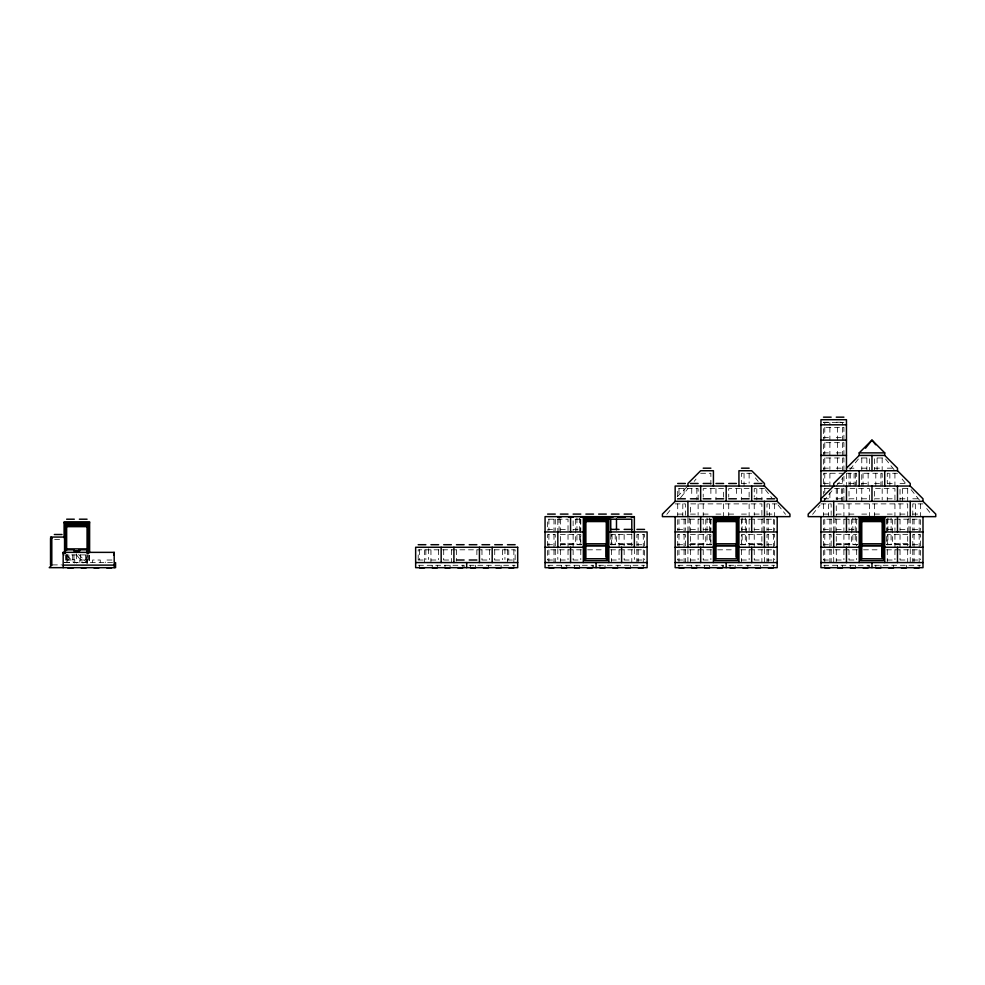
<?xml version="1.0" encoding="UTF-8"?>
<svg xmlns="http://www.w3.org/2000/svg" width="985" height="985" viewBox="0 0 985 985"><rect width="100%" height="100%" fill="white"/><g stroke="black" fill="none" stroke-linecap="round" stroke-linejoin="round"><path stroke-width="0.74" stroke-dasharray="4.92 3.69" d="M666.808 514.33L671.438 508.531M680.487 497.868L687.912 488.585M694.166 481.394L696.026 479.079M812.6 514.33L820.025 505.059M823.509 501.34L833.704 488.585L843.911 488.585L843.911 501.34M836.265 486.036L842.754 477.922M849.944 469.574L859.216 457.976L869.423 457.976L869.423 470.731M677.274 496.662L686.841 487.095M823.509 422.257L831.155 422.257M836.265 422.257L843.911 422.257M823.509 422.43L843.911 422.43M823.509 437.562L831.155 437.562M836.265 437.562L843.911 437.562M823.509 452.878L831.155 452.878M836.265 452.878L843.911 452.878M823.509 468.183L831.155 468.183M836.265 468.183L843.911 468.183M849.008 468.183L856.667 468.183M861.764 468.183L869.423 468.183M874.52 468.183L882.178 468.183M887.276 468.183L894.934 468.183M700.667 473.28L710.875 473.28L710.875 484.62M751.69 473.28L741.483 473.28L741.483 483.204M843.911 473.28L823.509 473.28L823.509 483.204M846.46 473.28L856.667 473.28L856.667 486.036M897.483 473.28L887.276 473.28L887.276 483.204M741.483 483.487L749.129 483.487M823.509 483.487L831.155 483.487M837.385 483.487L843.911 483.487M849.008 483.487L856.667 483.487M861.764 483.487L869.423 483.487M874.52 483.487L882.178 483.487M887.276 483.487L894.934 483.487M900.031 483.487L906.569 483.487M764.446 488.585L754.239 488.585L754.239 497.093M829.333 488.585L823.509 488.585L823.509 494.261M823.632 498.792L831.155 498.792M836.265 498.792L843.911 498.792M849.008 498.792L856.667 498.792M861.764 498.792L869.423 498.792M874.52 498.792L882.178 498.792M887.276 498.792L894.934 498.792M900.031 498.792L907.69 498.792M912.787 498.792L920.446 498.792M675.156 503.889L685.363 503.889L685.363 515.229M777.19 503.889L766.995 503.889L766.995 515.229M820.948 503.889L831.155 503.889L831.155 515.229M922.994 503.889L912.787 503.889L912.787 515.229M677.705 514.096L685.363 514.096M690.46 514.096L698.119 514.096M703.216 514.096L710.875 514.096M715.972 514.096L723.618 514.096M728.728 514.096L736.374 514.096M741.483 514.096L749.129 514.096M754.239 514.096L761.885 514.096M766.995 514.096L774.641 514.096M823.509 514.096L831.155 514.096M836.265 514.096L843.911 514.096M849.008 514.096L856.667 514.096M861.764 514.096L869.423 514.096M874.52 514.096L882.178 514.096M887.276 514.096L894.934 514.096M900.031 514.096L907.69 514.096M912.787 514.096L920.446 514.096M580.128 519.206L573.122 519.206L573.122 530.533M711.736 519.206L677.705 519.206L677.705 530.533M740.609 519.206L774.641 519.206L774.641 530.533M857.541 519.206L823.509 519.206L823.509 530.533M886.414 519.206L920.446 519.206L920.446 530.533M547.611 529.401L555.269 529.401M560.366 529.401L568.025 529.401M573.122 529.401L580.781 529.401M677.705 529.401L685.363 529.401M690.46 529.401L698.119 529.401M703.216 529.401L710.875 529.401M741.483 529.401L749.129 529.401M754.239 529.401L761.885 529.401M766.995 529.401L774.641 529.401M823.509 529.401L831.155 529.401M836.265 529.401L843.911 529.401M849.008 529.401L856.667 529.401M887.276 529.401L894.934 529.401M900.031 529.401L907.69 529.401M912.787 529.401L920.446 529.401M560.366 534.51L580.781 534.51L580.781 545.85M631.791 534.51L611.389 534.51L611.389 545.85M690.46 534.51L710.875 534.51L710.875 545.85M761.885 534.51L741.483 534.51L741.483 545.85M836.265 534.51L856.667 534.51M907.69 534.51L887.276 534.51L887.276 545.85M54.631 539.608L63.139 539.608M560.366 543.437L575.671 543.437L575.671 519.206M631.791 543.437L616.487 543.437L616.487 534.35M690.46 543.437L705.765 543.437L705.765 519.206M761.885 543.437L746.581 543.437L746.581 519.206M836.265 543.437L851.569 543.437L851.569 519.206M907.69 543.437L892.385 543.437L892.385 519.206M560.366 544.483L581.642 544.483M610.515 544.483L631.791 544.483M690.46 544.483L711.736 544.483M740.609 544.483L761.885 544.483M836.265 544.483L857.541 544.483M886.414 544.483L907.69 544.483M547.611 544.705L555.269 544.705M560.366 544.705L581.642 544.705M610.515 544.705L633.072 544.705M636.901 544.705L644.547 544.705M677.705 544.705L685.363 544.705M689.18 544.705L712.401 544.705M740.609 544.705L763.166 544.705M766.995 544.705L774.641 544.705M823.509 544.705L831.155 544.705M836.265 544.705L857.541 544.705M886.414 544.705L908.958 544.705M912.787 544.705L920.446 544.705M581.47 549.815L547.611 549.815L547.611 559.739M587.614 549.815L604.544 549.815M610.638 549.815L644.547 549.815L644.547 559.739M711.613 549.815L677.705 549.815L677.705 559.739M717.708 549.815L734.638 549.815M740.794 549.815L774.641 549.815L774.641 559.739M857.356 549.815L823.509 549.815L823.509 559.739M863.513 549.815L880.442 549.815M886.537 549.815L920.446 549.815L920.446 559.739M66.327 560.022L74.761 560.022M79.859 560.022L87.517 560.022M111.908 560.022L105.37 560.022L105.37 562.57M418.194 560.022L425.852 560.022M430.95 560.022L438.608 560.022M443.706 560.022L451.364 560.022M481.973 560.022L489.631 560.022M494.729 560.022L502.387 560.022M507.484 560.022L515.143 560.022M547.611 560.022L555.269 560.022M560.366 560.022L568.025 560.022M573.122 560.022L580.781 560.022M611.389 560.022L619.048 560.022M624.145 560.022L631.791 560.022M636.901 560.022L644.547 560.022M677.705 560.022L685.363 560.022M690.46 560.022L698.119 560.022M703.216 560.022L710.875 560.022M741.483 560.022L749.129 560.022M754.239 560.022L761.885 560.022M766.995 560.022L774.641 560.022M823.509 560.022L831.155 560.022M836.265 560.022L843.911 560.022M849.008 560.022L856.667 560.022M887.276 560.022L894.934 560.022M900.031 560.022L907.69 560.022M912.787 560.022L920.446 560.022M64.554 562.398L90.066 562.398M64.554 562.57L112.573 562.57M52.439 564.898L61.526 564.898M469.217 565.292L515.143 565.292M598.634 565.292L644.547 565.292M728.728 565.292L774.641 565.292M874.52 565.292L920.446 565.292M78.652 554.493L87.16 562.989M66.968 555.552L74.404 562.989M926.7 508.531L931.342 514.33M919.522 500.183L910.238 488.585L900.031 488.585L900.031 501.34M902.125 479.079L905.831 483.721M894.011 469.574L884.727 457.976L874.52 457.976L874.52 470.731M778.125 505.059L785.55 514.33M765.37 489.742L771.858 497.868M755.396 477.922L758.179 481.394M76.534 554.912L83.023 563.026M87.049 555.011L87.062 562.078M920.433 503.889L920.433 516.645M920.446 545.85L920.446 534.51L912.787 534.51L912.787 545.85M919.165 519.206L919.165 531.949M919.165 534.51L919.165 547.266M919.165 549.815L919.165 562.57M919.165 565.292L919.165 567.84M915.348 503.889L915.348 516.645M914.068 519.206L914.068 530.533M914.068 534.51L914.068 547.266M914.068 549.815L914.068 562.57M912.787 519.206L912.787 530.533M912.787 549.815L912.787 562.57M910.238 518.184L910.238 531.001M910.238 548.793L910.238 562.57M908.958 517.925L908.958 531.321M907.678 488.585L907.678 501.34M907.69 516.645L907.69 503.889L836.265 503.889L836.265 516.645M907.69 519.206L907.69 545.85M907.69 549.815L907.69 562.57M906.409 565.292L906.409 567.84M902.592 488.585L902.592 501.34M900.031 503.889L900.031 516.645M900.031 519.206L900.031 530.533M900.031 534.51L900.031 547.266M900.031 549.815L900.031 559.739M894.922 473.28L894.922 486.036M894.934 499.924L894.934 488.585L874.52 488.585L874.52 499.924M894.934 503.889L894.934 516.645M894.934 519.206L894.934 530.533M894.934 534.51L894.934 547.266M894.934 549.815L894.934 559.739M893.654 565.292L893.654 567.84M891.105 517.925L891.105 544.705M889.837 473.28L889.837 486.036M887.916 517.925L887.916 544.705M887.276 488.585L887.276 501.34M887.276 519.206L887.276 530.533M887.276 549.815L887.276 562.57M886.648 519.206L886.648 543.437M882.166 457.976L882.166 470.731M882.178 486.036L882.178 473.28L861.764 473.28L861.764 486.036M882.178 488.585L882.178 499.924M880.898 473.28L880.898 486.036M880.898 565.292L880.898 567.84M877.081 457.976L877.081 470.731M875.8 473.28L875.8 486.036M875.8 565.292L875.8 567.84M874.52 503.889L874.52 516.645M869.423 499.924L869.423 488.585L849.008 488.585L849.008 499.924M869.423 503.889L869.423 516.645M869.423 567.668L869.423 565.292L823.509 565.292L823.509 567.668M868.142 473.28L868.142 486.036M868.142 565.292L868.142 567.84M866.862 457.976L866.862 470.731M863.045 473.28L863.045 486.036M861.776 457.976L861.776 470.731M861.764 488.585L861.764 501.34M856.667 488.585L856.667 499.924M856.667 519.206L856.667 545.85M856.667 549.815L856.667 559.739M855.386 473.28L855.386 486.036M855.386 565.292L855.386 567.84M855.239 517.925L855.239 544.705M854.106 473.28L854.106 486.036M852.838 517.925L852.838 544.705M850.289 473.28L850.289 486.036M850.289 565.292L850.289 567.84M849.021 473.28L849.021 486.036M849.008 503.889L849.008 516.645M849.008 519.206L849.008 530.533M849.008 534.51L849.008 547.266M849.008 549.815L849.008 559.739M846.46 473.797L846.46 484.509M843.911 440.123L843.911 427.367L823.509 427.367L823.509 440.123M843.911 455.427L843.911 442.671L823.509 442.671L823.509 455.427M843.911 470.731L843.911 457.976L823.509 457.976L823.509 470.731M843.911 476.112L843.911 486.036M843.911 503.889L843.911 516.645M843.911 519.206L843.911 530.533M843.911 534.51L843.911 547.266M843.911 549.815L843.911 559.739M842.631 422.43L842.631 424.978M842.631 427.367L842.631 440.123M842.631 442.671L842.631 455.427M842.631 457.976L842.631 470.731M842.631 477.528L842.631 486.036M842.631 488.585L842.631 501.34M842.631 565.292L842.631 567.84M841.35 488.585L841.35 501.34M837.533 427.367L837.533 440.123M837.533 442.671L837.533 455.427M837.533 457.976L837.533 469.316M837.533 488.585L837.533 499.924M837.533 565.292L837.533 567.84M836.265 488.585L836.265 499.924M836.265 519.206L836.265 545.85M836.265 549.815L836.265 562.57M834.984 517.925L834.984 531.321M833.704 518.184L833.704 531.001M833.704 548.793L833.704 562.57M831.155 519.206L831.155 530.533M831.155 545.85L831.155 534.51L823.509 534.51L823.509 545.85M831.155 549.815L831.155 562.57M829.875 422.43L829.875 424.978M829.887 427.367L829.887 440.123M829.887 442.671L829.887 455.427M829.887 457.976L829.887 469.316M829.887 473.28L829.887 486.036M829.887 492.845L829.887 499.924M829.887 519.206L829.887 531.949M829.887 534.51L829.887 547.266M829.887 549.815L829.887 562.57M828.594 503.889L828.594 516.645M824.777 422.43L824.777 424.978M824.777 427.367L824.777 438.694M824.777 442.671L824.777 455.427M824.777 457.976L824.777 470.731M824.777 473.28L824.777 486.036M824.777 488.585L824.777 492.845M824.777 498.508L824.777 501.34M824.777 519.206L824.777 530.533M824.777 534.51L824.777 547.266M824.777 549.815L824.777 562.57M824.777 565.292L824.777 567.84M823.509 503.889L823.509 516.645M774.641 503.889L774.641 516.645M774.641 545.85L774.641 534.51L766.995 534.51L766.995 545.85M773.373 519.206L773.373 531.949M773.373 534.51L773.373 547.266M773.373 549.815L773.373 562.57M773.373 565.292L773.373 567.84M769.556 503.889L769.556 516.645M768.263 519.206L768.263 530.533M768.263 534.51L768.263 547.266M768.263 549.815L768.263 562.57M766.995 519.206L766.995 530.533M766.995 549.815L766.995 562.57M764.446 518.184L764.446 531.001M764.446 548.793L764.446 562.57M763.166 517.925L763.166 531.321M761.885 488.585L761.885 499.924M761.885 515.229L761.885 503.889L690.46 503.889L690.46 515.229M761.885 519.206L761.885 545.85M761.885 549.815L761.885 562.57M760.617 565.292L760.617 567.84M756.8 488.585L756.8 499.924M754.239 503.889L754.239 515.229M754.239 519.206L754.239 530.533M754.239 534.51L754.239 547.266M754.239 549.815L754.239 559.739M749.129 473.28L749.129 483.204M749.129 497.093L749.129 488.585L728.728 488.585L728.728 497.093M749.129 503.889L749.129 516.645M749.129 519.206L749.129 530.533M749.129 534.51L749.129 547.266M749.129 549.815L749.129 559.739M747.861 565.292L747.861 567.84M745.313 517.925L745.313 544.705M744.044 473.28L744.044 486.036M742.124 517.925L742.124 544.705M741.483 488.585L741.483 499.924M741.483 519.206L741.483 530.533M741.483 549.815L741.483 562.57M736.374 488.585L736.374 497.093M735.105 565.292L735.105 567.84M730.008 565.292L730.008 567.84M728.728 503.889L728.728 516.645M723.618 497.093L723.618 488.585L703.216 488.585L703.216 497.093M723.618 503.889L723.618 516.645M723.618 567.668L723.618 565.292L677.705 565.292L677.705 567.668M722.35 565.292L722.35 567.84M715.972 488.585L715.972 499.924M710.875 488.585L710.875 497.093M710.875 519.206L710.875 530.533M710.875 549.815L710.875 559.739M710.714 519.206L710.714 543.437M709.594 565.292L709.594 567.84M709.434 517.925L709.434 544.705M707.045 517.925L707.045 544.705M704.497 565.292L704.497 567.84M703.216 503.889L703.216 516.645M703.216 519.206L703.216 530.533M703.216 534.51L703.216 547.266M703.216 549.815L703.216 559.739M698.119 499.924L698.119 488.585L677.705 488.585L677.705 499.924M698.119 503.889L698.119 515.229M698.119 519.206L698.119 530.533M698.119 534.51L698.119 547.266M698.119 549.815L698.119 559.739M696.838 488.585L696.838 499.924M696.838 565.292L696.838 567.84M691.741 488.585L691.741 497.093M691.741 565.292L691.741 567.84M690.46 519.206L690.46 545.85M690.46 549.815L690.46 562.57M689.18 517.925L689.18 531.321M687.912 518.184L687.912 531.001M687.912 548.793L687.912 562.57M685.363 519.206L685.363 530.533M685.363 545.85L685.363 534.51L677.705 534.51L677.705 545.85M685.363 549.815L685.363 562.57M684.082 488.585L684.082 497.093M684.082 519.206L684.082 531.949M684.082 534.51L684.082 547.266M684.082 549.815L684.082 562.57M682.802 503.889L682.802 516.645M678.985 488.585L678.985 497.093M678.985 519.206L678.985 530.533M678.985 534.51L678.985 547.266M678.985 549.815L678.985 562.57M678.985 565.292L678.985 567.84M677.717 503.889L677.717 516.645M644.547 545.85L644.547 534.51L636.901 534.51L636.901 545.85M643.279 534.51L643.279 547.266M643.279 549.815L643.279 562.57M643.279 565.292L643.279 567.84M638.169 534.51L638.169 545.85M638.169 549.815L638.169 562.57M636.901 549.815L636.901 562.57M634.352 548.793L634.352 559.505M631.791 534.079L631.791 545.85M631.791 549.815L631.791 562.57M630.523 565.292L630.523 567.84M624.145 534.51L624.145 545.85M624.145 549.815L624.145 559.739M619.048 534.51L619.048 547.266M619.048 549.815L619.048 559.739M617.767 565.292L617.767 567.84M615.219 534.289L615.219 544.705M612.03 534.289L612.03 544.705M611.389 549.815L611.389 562.57M610.749 534.35L610.749 543.437M605.012 565.292L605.012 567.84M599.914 565.292L599.914 567.84M593.536 567.668L593.536 565.292L547.611 565.292L547.611 567.668M592.256 565.292L592.256 567.84M580.781 519.206L580.781 530.533M580.781 549.815L580.781 559.739M580.621 519.206L580.621 543.437M579.5 565.292L579.5 567.84M579.34 517.925L579.34 544.705M576.951 517.925L576.951 544.705M574.403 565.292L574.403 567.84M573.122 534.51L573.122 547.266M573.122 549.815L573.122 559.739M568.025 530.533L568.025 519.206L547.611 519.206L547.611 530.533M568.025 534.51L568.025 547.266M568.025 549.815L568.025 559.739M566.744 565.292L566.744 567.84M561.647 565.292L561.647 567.84M560.366 519.206L560.366 545.85M560.366 549.815L560.366 562.57M559.086 517.925L559.086 531.321M557.818 519.711L557.818 531.001M557.818 548.793L557.818 559.505M555.269 519.206L555.269 530.533M555.269 545.85L555.269 534.51L547.611 534.51L547.611 545.85M555.269 549.815L555.269 562.57M553.989 519.206L553.989 531.949M553.989 534.51L553.989 547.266M553.989 549.815L553.989 562.57M548.891 519.206L548.891 530.533M548.891 534.51L548.891 547.266M548.891 549.815L548.891 562.57M548.891 565.292L548.891 567.84M515.143 559.739L515.143 549.815L418.194 549.815L418.194 559.739M513.862 549.815L513.862 562.57M513.862 565.292L513.862 567.84M508.765 549.815L508.765 559.739M507.484 549.815L507.484 562.57M504.936 548.793L504.936 559.505M502.387 549.815L502.387 559.739M501.106 565.292L501.106 567.84M494.729 549.815L494.729 559.739M489.631 549.815L489.631 559.739M488.351 565.292L488.351 567.84M481.973 549.815L481.973 559.739M476.875 549.815L476.875 558.31M475.595 565.292L475.595 567.84M470.498 565.292L470.498 567.84M464.12 567.668L464.12 565.292L418.194 565.292L418.194 567.668M462.839 565.292L462.839 567.84M456.461 549.815L456.461 561.154M451.364 549.815L451.364 562.57M450.083 565.292L450.083 567.84M444.986 565.292L444.986 567.84M443.706 549.815L443.706 559.739M438.608 549.815L438.608 559.739M437.328 565.292L437.328 567.84M432.23 565.292L432.23 567.84M430.95 549.815L430.95 562.57M428.401 548.793L428.401 559.505M425.852 549.815L425.852 559.739M424.572 549.815L424.572 562.57M419.475 549.815L419.475 559.739M419.475 565.292L419.475 567.84M100.273 562.57L100.273 560.022L92.615 560.022L92.615 562.57M89.61 555.442L89.61 563.174M89.29 555.429L89.29 563.075M88.342 555.244L88.342 562.755M87.517 562.57L87.517 559.849L79.859 559.849L79.859 562.57M87.062 552.166L87.062 563.937M86.742 562.004L86.742 554.912L66.327 554.912L66.327 562.57M85.461 554.912L85.461 562.004M80.364 554.912L80.364 562.004M76.534 553.89L76.534 563.075M74.761 562.57L74.761 559.849L67.103 559.849L67.103 562.57M73.986 554.912L73.986 562.57M72.705 554.912L72.705 562.004M68.888 554.912L68.888 562.004M67.608 554.912L67.608 562.004M66.648 554.678L66.648 562.337M65.379 555.244L65.379 562.755"/><path stroke-width="1.48" d="M113.632 555.195L114.198 552.363L63.175 552.363L63.175 567.668M865.483 448.237L871.971 440.123L884.727 452.878L884.727 455.427L897.483 468.183L897.483 470.731L910.238 483.487L910.238 486.036L922.994 498.792L922.994 501.34L935.75 514.096L935.75 516.645L808.192 516.645L808.192 514.096L820.948 501.34L922.994 501.34M64.554 552.991L64.554 537.059L50.53 537.059L51.799 537.699L51.799 565.119L49.25 567.668L115.577 567.668L115.577 562.57M675.156 501.34L662.4 514.096L662.4 516.645L789.945 516.645L789.945 514.096L777.19 501.34L675.156 501.34L675.156 486.036L764.446 486.036L777.19 498.792L777.19 501.34M846.46 468.183L859.216 455.427L859.216 452.878L871.971 440.123L875.69 444.752M820.948 498.792L833.704 486.036L833.704 483.487L846.46 470.731L846.46 419.708L820.948 419.708L820.948 501.34M823.509 417.16L831.155 417.16M836.265 417.16L843.911 417.16M820.948 424.806L846.46 424.806M820.948 440.123L846.46 440.123M859.216 452.878L884.727 452.878M820.948 455.427L846.46 455.427M859.216 455.427L884.727 455.427M703.216 468.183L710.875 468.183M741.483 468.183L749.129 468.183M820.948 470.731L897.483 470.731M677.705 483.487L685.363 483.487M690.46 483.487L698.119 483.487M703.216 483.487L710.875 483.487M715.972 483.487L723.618 483.487M728.728 483.487L736.374 483.487M754.239 483.487L761.885 483.487M820.948 486.036L910.238 486.036M677.705 498.792L685.363 498.792M690.46 498.792L698.119 498.792M703.216 498.792L710.875 498.792M715.972 498.792L723.618 498.792M728.728 498.792L736.374 498.792M741.483 498.792L749.129 498.792M754.239 498.792L761.885 498.792M766.995 498.792L774.641 498.792M547.611 514.096L555.269 514.096M560.366 514.096L568.025 514.096M573.122 514.096L580.781 514.096M585.878 514.096L593.536 514.096M598.634 514.096L606.292 514.096M611.389 514.096L619.048 514.096M624.145 514.096L631.791 514.096M560.884 517.285L557.818 517.285L557.818 516.645M568.53 517.285L573.122 517.285M580.781 517.285L586.9 517.285M593.019 517.285L599.139 517.285M606.797 517.285L612.916 517.285M617.509 517.285L625.167 517.285M631.287 517.285L634.352 517.285M583.329 517.667L608.841 517.667M713.423 517.667L738.935 517.667M859.216 517.667L884.727 517.667M66.648 519.206L74.306 519.206M79.403 519.206L87.062 519.206M607.486 519.206L631.791 519.206L631.791 532.589M585.878 520.536L606.292 520.536M715.972 520.536L736.374 520.536M861.764 520.536L882.178 520.536M585.878 521.558L606.292 521.558M715.972 521.558L736.374 521.558M861.764 521.558L882.178 521.558M64.099 522.764L89.61 522.764M66.648 524.426L87.062 524.426M66.648 526.655L87.062 526.655M611.389 529.401L619.048 529.401M624.145 529.401L631.791 529.401M636.901 529.401L644.547 529.401M545.062 531.949L583.329 531.949M608.841 531.949L647.108 531.949L647.108 567.668L545.062 567.668L545.062 516.645L634.352 516.645L634.352 547.266M675.156 531.949L713.423 531.949M738.935 531.949L777.19 531.949M820.948 531.949L859.216 531.949M884.727 531.949L922.994 531.949M54.347 534.51L62.006 534.51M51.799 538.327L50.53 538.327L50.53 565.119L51.799 565.119M585.878 543.782L606.292 543.782M715.972 543.782L736.374 543.782M861.764 543.782L882.178 543.782M418.194 544.705L425.852 544.705M430.95 544.705L438.608 544.705M443.706 544.705L451.364 544.705M456.461 544.705L464.12 544.705M469.217 544.705L476.875 544.705M481.973 544.705L489.631 544.705M494.729 544.705L502.387 544.705M507.484 544.705L515.143 544.705M606.292 545.641L585.878 545.641L606.267 545.665L606.292 556.981M736.374 545.641L715.972 545.641L736.361 545.665L736.374 556.981M882.178 545.641L861.764 545.641L882.154 545.665L882.178 556.981M545.062 547.266L583.329 547.266M608.841 547.266L647.108 547.266M675.156 547.266L713.423 547.266M738.935 547.266L777.19 547.266M820.948 547.266L859.216 547.266M884.727 547.266L922.994 547.266M66.648 548.879L87.062 548.879M66.327 549.815L73.986 549.815M79.083 549.815L86.742 549.815M73.937 550.75L79.773 550.75M585.878 558.741L606.292 558.741M715.972 558.741L736.374 558.84L736.374 519.317L715.972 519.317L715.972 558.84M861.764 558.741L882.178 558.84L882.178 519.317L861.764 519.317L861.764 558.84M456.461 560.022L464.12 560.022M469.217 560.022L476.875 560.022M415.645 562.57L517.691 562.57M545.062 562.57L647.108 562.57M675.156 562.57L777.19 562.57M820.948 562.57L922.994 562.57M63.175 565.119L114.198 565.119M67.608 567.84L73.481 567.84M81.139 567.84L86.237 567.84M93.895 567.84L98.993 567.84M106.651 567.84L111.748 567.84M419.475 567.84L424.572 567.84M432.23 567.84L437.328 567.84M444.986 567.84L450.083 567.84M457.742 567.84L462.839 567.84M470.498 567.84L475.595 567.84M483.253 567.84L488.351 567.84M496.009 567.84L501.106 567.84M508.765 567.84L513.862 567.84M548.891 567.84L553.989 567.84M561.647 567.84L566.744 567.84M574.403 567.84L579.5 567.84M587.159 567.84L592.256 567.84M599.914 567.84L605.012 567.84M612.67 567.84L617.767 567.84M625.426 567.84L630.523 567.84M638.182 567.84L643.279 567.84M678.985 567.84L684.082 567.84M691.741 567.84L696.838 567.84M704.497 567.84L709.594 567.84M717.252 567.84L722.35 567.84M730.008 567.84L735.105 567.84M742.752 567.84L747.861 567.84M755.507 567.84L760.617 567.84M768.263 567.84L773.373 567.84M824.777 567.84L829.875 567.84M837.533 567.84L842.631 567.84M850.289 567.84L855.386 567.84M863.045 567.84L868.142 567.84M875.8 567.84L880.898 567.84M888.556 567.84L893.654 567.84M901.312 567.84L906.409 567.84M914.068 567.84L919.165 567.84M73.937 550.75L79.76 550.763M63.175 552.363L63.742 555.195M922.994 516.645L922.994 567.668L820.948 567.668L820.948 516.645M910.238 501.34L910.238 516.645M910.238 531.949L910.238 547.266M897.483 486.036L897.483 501.34M897.483 516.645L897.483 531.949M897.483 547.266L897.483 562.57M884.727 470.731L884.727 486.036M884.727 516.645L884.727 562.57M871.971 455.427L871.971 470.731M871.971 486.036L871.971 501.34M871.971 562.57L871.971 567.668M859.216 470.731L859.216 486.036M859.216 516.645L859.216 562.57M846.46 486.036L846.46 501.34M846.46 516.645L846.46 531.949M846.46 547.266L846.46 562.57M833.704 501.34L833.704 516.645M833.704 531.949L833.704 547.266M777.19 516.645L777.19 567.668L675.156 567.668L675.156 516.645M764.446 486.036L764.446 483.487L751.69 470.731L738.935 470.731L738.935 486.036M764.446 501.34L764.446 516.645M764.446 531.949L764.446 547.266M751.69 486.036L751.69 501.34M751.69 516.645L751.69 531.949M751.69 547.266L751.69 562.57M738.935 516.645L738.935 562.57M726.179 486.036L726.179 501.34M726.179 562.57L726.179 567.668M713.423 486.036L713.423 470.731L700.667 470.731L687.912 483.487L687.912 486.036M713.423 516.645L713.423 562.57M700.667 486.036L700.667 501.34M700.667 516.645L700.667 531.949M700.667 547.266L700.667 562.57M687.912 501.34L687.912 516.645M687.912 531.949L687.912 547.266M621.597 547.266L621.597 562.57M616.487 519.206L616.487 529.807M610.749 519.206L610.749 532.836M608.841 516.706L608.841 562.57M606.292 558.84L606.292 519.317L585.878 519.317L585.878 558.84M596.085 562.57L596.085 567.668M583.329 516.645L583.329 562.57M570.574 516.645L570.574 531.949M570.574 547.266L570.574 562.57M557.818 531.949L557.818 547.266M492.18 547.266L492.18 562.57M479.424 547.266L479.424 562.57M466.668 562.57L466.668 567.668M453.913 547.266L453.913 562.57M441.157 547.266L441.157 562.57M114.198 552.363L114.198 567.668M89.61 552.708L89.61 521.816L64.099 521.816L64.099 537.736M88.342 553.755L88.342 523.725L65.379 523.725L65.379 553.755M87.062 553.151L87.062 525.633L66.648 525.633L66.648 550.086M607.56 518.615L584.597 518.615L584.597 560.662L607.56 560.662L607.56 518.615M737.654 518.615L714.691 518.615L714.691 560.662L737.654 560.662L737.654 518.615M883.459 518.615L860.496 518.615L860.496 560.662L883.459 560.662L883.459 518.615M517.691 547.266L415.645 547.266L415.645 567.668L517.691 567.668L517.691 547.266"/></g></svg>
